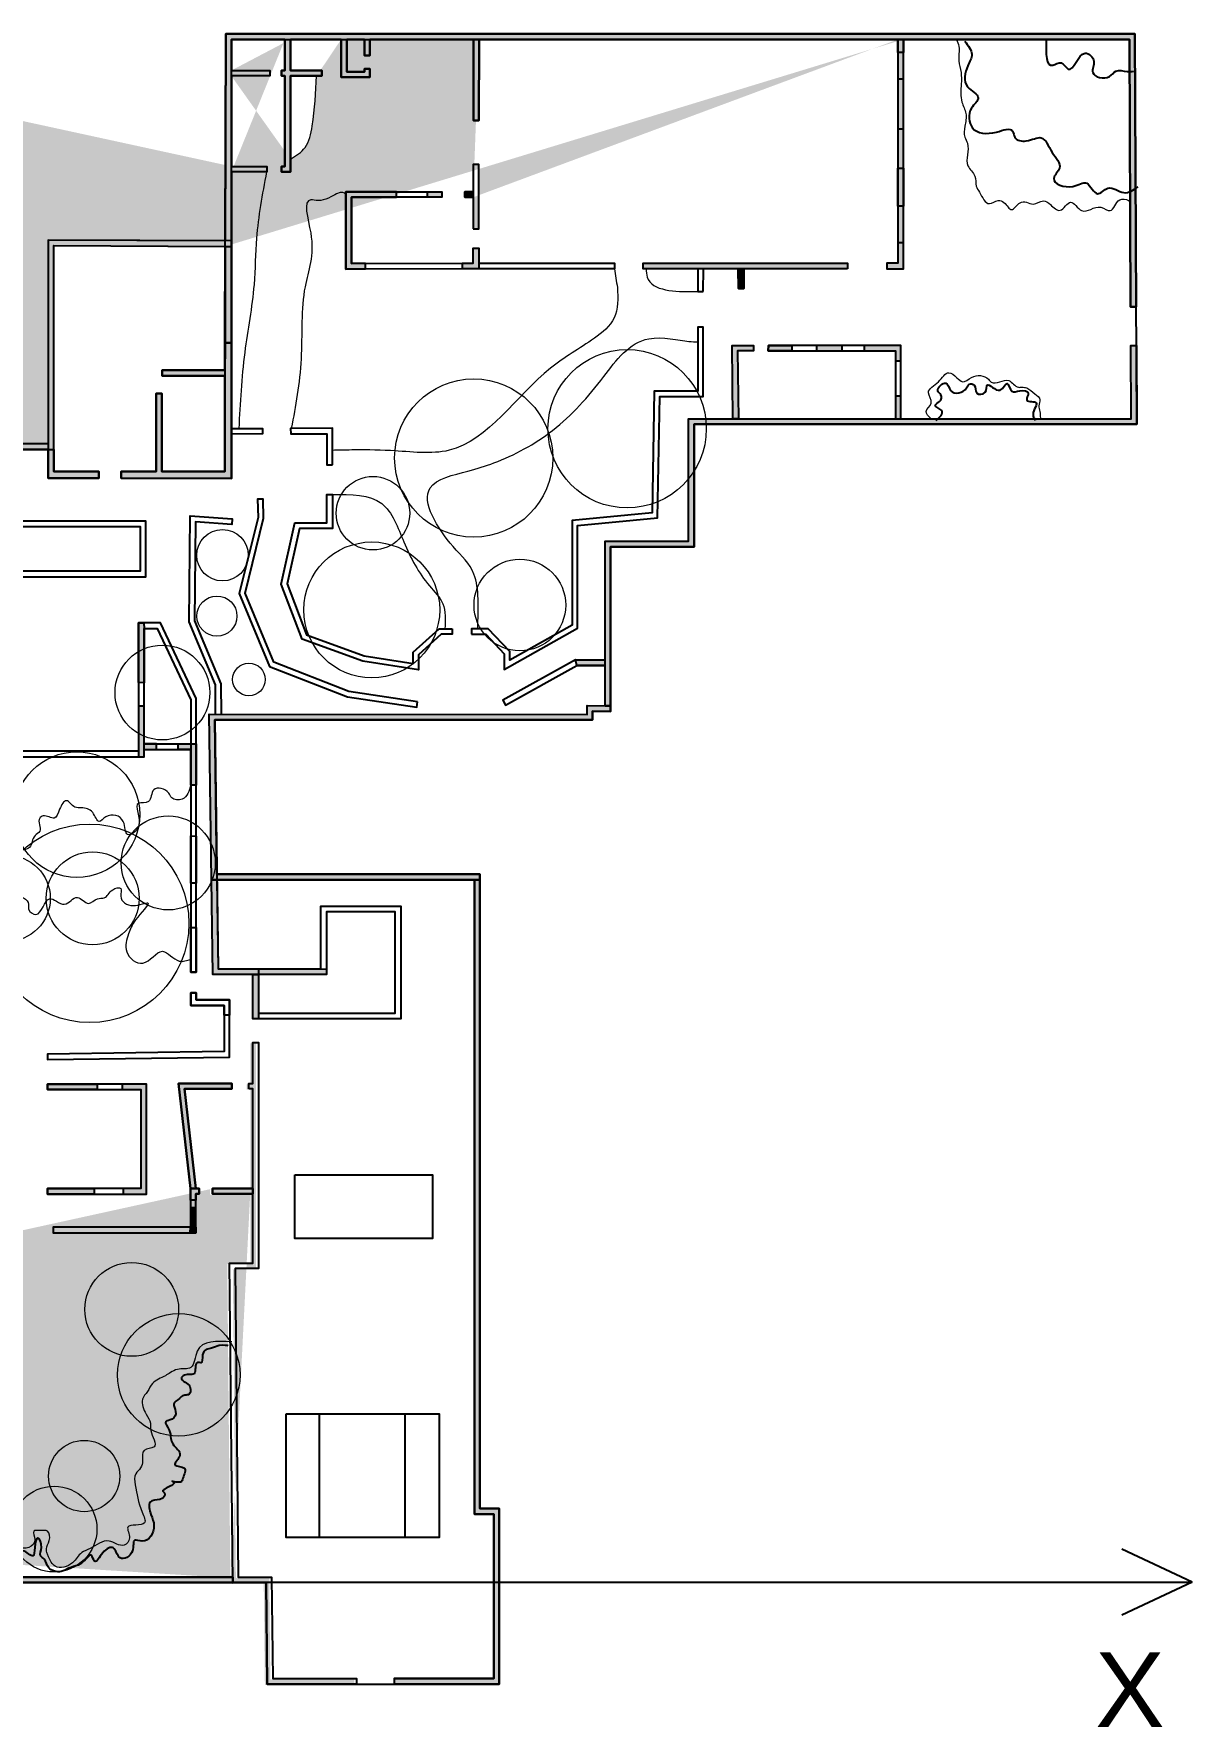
# Model space of a CAD drawing. Header units: millimetres. Extents: x -259993 to -113207, y -2182 to 82051.
# Drawn here: x -163411 to -113207, y -1207 to 72185 of the extents above; entities that cross this region are included whole.
import ezdxf

# ---------------------------------------------------------------- set-up
doc = ezdxf.new("R2010")
doc.units = ezdxf.units.MM
for name, color, linetype in [('archi 1', 7, 'Continuous'), ('archi w', 7, 'Continuous'), ('rock', 7, 'Continuous'), ('坐标系', 7, 'Continuous')]:
    doc.layers.add(name, color=color, linetype=linetype)
doc.layers.add('plant', color=90, linetype='Continuous', lineweight=0)
doc.layers.add('road', color=50, linetype='Continuous', lineweight=0)
doc.styles.get("Standard").update_dxf_attribs({"font": 'arial.ttf'})

msp = doc.modelspace()

# ---------------------------------------------------------------- hatches: boundary and pattern name
at = {"layer": 'archi w'}
h = msp.add_hatch(color=256, dxfattribs=at)
h.dxf.hatch_style = 1
h.paths.add_polyline_path([(-158104, 56593), (-157864, 56593), (-157864, 53217), (-155131, 53217), (-155131, 57367), (-157856, 57367), (-157856, 57607), (-155131, 57607), (-155131, 58793), (-154849, 58793), (-154849, 52918), (-159628, 52925), (-159628, 53217), (-158104, 53217)], flags=17)
h.paths.add_polyline_path([(-177275, 62521), (-177273, 62281), (-177033, 62284), (-170025, 62368), (-170025, 54169), (-162786, 54169), (-162546, 54169), (-162546, 63008), (-155131, 62974), (-154849, 62973), (-154849, 63213), (-162786, 63249), (-162786, 54409), (-169785, 54409), (-169785, 62611)], flags=16)
h.paths.add_polyline_path([(-144368, 63733), (-144128, 63733), (-144123, 66527), (-144363, 66527)], flags=17)
h.paths.add_polyline_path([(-128141, 62004), (-137006, 62004), (-137006, 62244), (-128141, 62244)], flags=17)
edge = h.paths.add_edge_path()
edge.add_line((-154849, 62973), (-154849, 52918))
edge.add_line((-157864, 53217), (-155131, 53217))
edge.add_line((-155131, 53217), (-155118, 62974))
edge.add_line((-154849, 62973), (-154849, 71945))
edge.add_line((-154849, 71945), (-115923, 71945))
edge.add_line((-115923, 71945), (-115873, 60357))
edge.add_line((-115873, 60357), (-115633, 60357))
edge.add_line((-115633, 60357), (-115684, 72185))
edge.add_line((-115684, 72185), (-155089, 72185))
edge.add_line((-155089, 72185), (-155117, 63214))
edge.add_line((-155117, 63214), (-162786, 63249))
edge.add_line((-162786, 63249), (-162786, 54409))
edge.add_line((-162786, 54409), (-169785, 54409))
edge.add_line((-169785, 54409), (-169785, 62611))
edge.add_line((-169785, 62611), (-179893, 62489))
edge.add_line((-179893, 62489), (-180170, 71944))
edge.add_line((-154849, 66442), (-153312, 66442))
edge.add_line((-153312, 66442), (-153312, 66202))
edge.add_line((-153312, 66202), (-154849, 66202))
edge.add_line((-152528, 71945), (-152528, 70599))
edge.add_line((-152528, 70599), (-152673, 70599))
edge.add_line((-152673, 70599), (-152673, 70359))
edge.add_line((-152673, 70359), (-152528, 70359))
edge.add_line((-152528, 70359), (-152528, 66442))
edge.add_line((-152528, 66442), (-152677, 66442))
edge.add_line((-152677, 66442), (-152677, 66202))
edge.add_line((-152677, 66202), (-152288, 66202))
edge.add_line((-152288, 66202), (-152288, 70359))
edge.add_line((-152288, 70359), (-151762, 70359))
edge.add_line((-151762, 70359), (-150930, 70359))
edge.add_line((-150930, 70359), (-150930, 70599))
edge.add_line((-150930, 70599), (-151762, 70599))
edge.add_line((-151762, 70599), (-152288, 70599))
edge.add_line((-152288, 70599), (-152288, 71945))
edge.add_line((-154849, 70599), (-153183, 70599))
edge.add_line((-153183, 70599), (-153183, 70359))
edge.add_line((-153183, 70359), (-154849, 70359))
edge.add_spline(control_points=[(-152288, 66759), (-152050, 66904), (-151519, 67227), (-151246, 68614), (-151194, 69647), (-151158, 70359)], knot_values=[0, 0, 0, 0, 805.796579, 1787.724967, 3966.637451, 3966.637451, 3966.637451, 3966.637451], degree=3, periodic=0)
edge.add_line((-150092, 71945), (-150092, 70305))
edge.add_line((-150092, 70305), (-148844, 70305))
edge.add_line((-148844, 70305), (-148844, 70675))
edge.add_line((-148844, 70675), (-149084, 70675))
edge.add_line((-149084, 70675), (-149084, 70545))
edge.add_line((-149084, 70545), (-149852, 70545))
edge.add_line((-149852, 70545), (-149852, 71945))
edge.add_line((-149084, 71945), (-149084, 71245))
edge.add_line((-149084, 71245), (-148844, 71245))
edge.add_line((-148844, 71245), (-148844, 71945))
edge.add_line((-144353, 71945), (-144359, 68430))
edge.add_line((-144359, 68430), (-144119, 68430))
edge.add_line((-144119, 68430), (-144113, 71945))
edge.add_line((-144365, 65343), (-144728, 65343))
edge.add_line((-144728, 65343), (-144728, 65103))
edge.add_line((-144728, 65103), (-144365, 65103))
edge.add_line((-125958, 71945), (-125958, 62244))
edge.add_line((-125958, 62244), (-126437, 62244))
edge.add_line((-126437, 62244), (-126437, 62004))
edge.add_line((-126437, 62004), (-125718, 62004))
edge.add_line((-125718, 62004), (-125718, 71945))
h = msp.add_hatch(color=256, dxfattribs=at)
h.dxf.hatch_style = 1
h.paths.add_polyline_path([(-154849, 58793), (-155131, 58793), (-155089, 72185), (-115684, 72185), (-115633, 60357), (-115873, 60357), (-115923, 71945), (-148844, 71945), (-148844, 71245), (-149084, 71245), (-149084, 71945), (-149852, 71945), (-149852, 70545), (-149084, 70545), (-149084, 70675), (-148844, 70675), (-148844, 70305), (-150092, 70305), (-150092, 71945), (-152288, 71945), (-152288, 70599), (-150930, 70599), (-150930, 70359), (-152288, 70359), (-152288, 66202), (-152677, 66202), (-152677, 66442), (-152528, 66442), (-152528, 70359), (-152673, 70359), (-152673, 70599), (-152528, 70599), (-152528, 71945), (-154849, 71945), (-154849, 70599), (-153183, 70599), (-153183, 70359), (-154849, 70359), (-154849, 66442), (-153312, 66442), (-153312, 66202), (-154849, 66202), (-154849, 63213)])
h = msp.add_hatch(color=256, dxfattribs=at)
h.dxf.hatch_style = 1
h.paths.add_polyline_path([(-144353, 71945), (-144113, 71945), (-144119, 68430), (-144359, 68430)])
h = msp.add_hatch(color=256, dxfattribs=at)
h.dxf.hatch_style = 1
h.paths.add_polyline_path([(-125958, 62244), (-126437, 62244), (-126437, 62004), (-125718, 62004), (-125718, 63124), (-125958, 63124)], flags=16)
edge = h.paths.add_edge_path()
edge.add_line((-125718, 70198), (-125718, 68208))
edge.add_line((-125718, 68208), (-125958, 68208))
edge.add_line((-125958, 68208), (-125958, 70194))
edge.add_line((-125958, 70194), (-125718, 70194))
edge.add_line((-125958, 71945), (-125958, 62244))
edge.add_line((-125958, 62244), (-126437, 62244))
edge.add_line((-126437, 62244), (-126437, 62004))
edge.add_line((-126437, 62004), (-125718, 62004))
edge.add_line((-125718, 62004), (-125718, 71945))
h = msp.add_hatch(color=256, dxfattribs=at)
h.dxf.hatch_style = 1
h.paths.add_polyline_path([(-125958, 71945), (-125718, 71945), (-125718, 71381), (-125958, 71381)])
edge = h.paths.add_edge_path()
edge.add_line((-125718, 70198), (-125718, 68208))
edge.add_line((-125718, 68208), (-125958, 68208))
edge.add_line((-125958, 68208), (-125958, 70194))
edge.add_line((-125958, 70194), (-125718, 70194))
h = msp.add_hatch(color=256, dxfattribs=at)
h.dxf.hatch_style = 1
h.paths.add_polyline_path([(-125718, 68069), (-125718, 70218), (-125958, 70218), (-125958, 68067)])
h = msp.add_hatch(color=256, dxfattribs=at)
h.dxf.hatch_style = 1
h.paths.add_polyline_path([(-125718, 66369), (-125718, 64718), (-125958, 64718), (-125958, 66365)])
h = msp.add_hatch(color=256, dxfattribs=at)
h.dxf.hatch_style = 1
h.paths.add_polyline_path([(-145728, 65343), (-145728, 65103), (-146347, 65103), (-146347, 65343)])
h.paths.add_polyline_path([(-144369, 62898), (-144129, 62898), (-144131, 62004), (-144835, 62003), (-144835, 62243), (-144370, 62243)])
h.paths.add_polyline_path([(-147689, 65103), (-147689, 65343), (-149889, 65343), (-149889, 61992), (-149038, 61994), (-149038, 62234), (-149649, 62234), (-149649, 65103)])
edge = h.paths.add_edge_path()
edge.add_line((-144365, 65343), (-144728, 65343))
edge.add_line((-144728, 65343), (-144728, 65103))
edge.add_line((-144728, 65103), (-144365, 65103))
edge.add_line((-144365, 65103), (-144365, 65343))
h = msp.add_hatch(color=256, dxfattribs=at)
h.dxf.hatch_style = 1
h.paths.add_polyline_path([(-144365, 65343), (-144365, 65103), (-144728, 65103), (-144728, 65343)])
h = msp.add_hatch(color=256, dxfattribs=at)
h.dxf.hatch_style = 1
h.paths.add_polyline_path([(-177275, 62521), (-177273, 62281), (-177033, 62284), (-170025, 62368), (-170025, 54169), (-162786, 54169), (-162546, 54169), (-162546, 63008), (-155131, 62974), (-154849, 62973), (-154849, 63213), (-162786, 63249), (-162786, 54409), (-169785, 54409), (-169785, 62611)])
h = msp.add_hatch(color=256, dxfattribs=at)
h.dxf.hatch_style = 1
h.paths.add_polyline_path([(-132879, 62004), (-132639, 62007), (-132631, 61147), (-132871, 61144)])
h = msp.add_hatch(color=256, dxfattribs=at)
h.dxf.hatch_style = 1
h.paths.add_polyline_path([(-158104, 56593), (-157864, 56593), (-157864, 53217), (-155131, 53217), (-155131, 57367), (-157856, 57367), (-157856, 57607), (-155131, 57607), (-155131, 58793), (-154849, 58793), (-154849, 52918), (-159628, 52925), (-159628, 53217), (-158104, 53217)])
edge = h.paths.add_edge_path()
edge.add_line((-162786, 54169), (-162546, 54169))
edge.add_line((-162546, 54169), (-162546, 53217))
edge.add_line((-162546, 53217), (-160591, 53217))
edge.add_line((-160591, 53217), (-160591, 52926))
edge.add_line((-160591, 52926), (-162786, 52926))
edge.add_line((-162786, 52926), (-162786, 54169))
edge.add_line((-162786, 54169), (-162546, 54169))
h = msp.add_hatch(color=256, dxfattribs=at)
h.dxf.hatch_style = 1
h.paths.add_polyline_path([(-115865, 58677), (-115625, 58677), (-115611, 55263), (-134796, 55263), (-134796, 49955), (-138413, 49955), (-138413, 43061), (-138653, 43065), (-138653, 44803), (-139877, 44814), (-139939, 45054), (-138653, 45043), (-138653, 50195), (-135036, 50195), (-135036, 55503), (-115852, 55503)])
h = msp.add_hatch(color=256, dxfattribs=at)
h.dxf.hatch_style = 1
h.paths.add_polyline_path([(-132871, 55503), (-133111, 55503), (-133148, 58682), (-132224, 58682), (-132224, 58442), (-132906, 58442)])
h = msp.add_hatch(color=256, dxfattribs=at)
h.dxf.hatch_style = 1
h.paths.add_polyline_path([(-131574, 58682), (-130553, 58682), (-130553, 58442), (-131577, 58442)])
h.paths.add_polyline_path([(-128701, 58682), (-129492, 58682), (-129492, 58442), (-128378, 58442), (-128378, 58682)])
h.paths.add_polyline_path([(-125829, 58682), (-127417, 58682), (-127417, 58442), (-126069, 58442), (-126069, 58019), (-125829, 58019)])
h.paths.add_polyline_path([(-125829, 55503), (-125829, 56485), (-126069, 56485), (-126069, 55503)])
h = msp.add_hatch(color=256, dxfattribs=at)
h.dxf.hatch_style = 1
h.paths.add_polyline_path([(-158874, 44067), (-158874, 46651), (-158640, 46651), (-158634, 46411), (-158634, 44057)])
h = msp.add_hatch(color=256, dxfattribs=at)
h.dxf.hatch_style = 1
h.paths.add_polyline_path([(-158634, 41406), (-158634, 43040), (-158874, 43040), (-158874, 41089), (-158874, 40849), (-158634, 40849), (-158634, 41166), (-158097, 41166), (-158097, 41406)])
h = msp.add_hatch(color=256, dxfattribs=at)
h.dxf.hatch_style = 1
h.paths.add_polyline_path([(-155474, 35522), (-155424, 31657), (-150966, 31657), (-150726, 31650), (-150726, 31417), (-153920, 31417), (-155660, 31417), (-155714, 35522), (-155474, 35522), (-155714, 35522), (-155809, 42693), (-139435, 42690), (-139435, 43079), (-138653, 43065), (-138413, 43061), (-138413, 42821), (-139195, 42834), (-139195, 42450), (-155565, 42453)])
h = msp.add_hatch(color=256, dxfattribs=at)
h.dxf.hatch_style = 1
h.paths.add_polyline_path([(-156610, 41406), (-156370, 41406), (-156370, 39627), (-156610, 39627), (-156610, 41166), (-157152, 41166), (-157152, 41406)])
h = msp.add_hatch(color=256, dxfattribs=at)
h.dxf.hatch_style = 1
h.paths.add_polyline_path([(-155474, 35522), (-155714, 35522), (-155660, 31417), (-153920, 31417), (-150726, 31417), (-150726, 31650), (-150966, 31657), (-155424, 31657)])
h = msp.add_hatch(color=256, dxfattribs=at)
h.dxf.hatch_style = 1
h.paths.add_polyline_path([(-155477, 35762), (-155474, 35522), (-144314, 35522), (-144074, 35514), (-144074, 35762)])
h = msp.add_hatch(color=256, dxfattribs=at)
h.dxf.hatch_style = 1
h.paths.add_polyline_path([(-155477, 35762), (-155474, 35522), (-144314, 35522), (-144074, 35514), (-144074, 35762)], flags=16)
edge = h.paths.add_edge_path()
edge.add_line((-147792, 899), (-143481, 899))
edge.add_line((-143481, 899), (-143481, 8027))
edge.add_line((-143481, 8027), (-144314, 8027))
edge.add_line((-144314, 8027), (-144314, 35522))
edge.add_line((-144314, 35522), (-155474, 35522))
edge.add_line((-155477, 35762), (-144074, 35762))
edge.add_line((-144074, 35762), (-144074, 8267))
edge.add_line((-144074, 8267), (-143241, 8267))
edge.add_line((-143241, 8267), (-143241, 659))
edge.add_line((-143241, 659), (-147792, 659))
edge.add_line((-147792, 899), (-147792, 659))
h = msp.add_hatch(color=256, dxfattribs=at)
h.dxf.hatch_style = 1
h.paths.add_polyline_path([(-143481, 899), (-147792, 899), (-147792, 659), (-143241, 659), (-143241, 8267), (-144074, 8267), (-144074, 35514), (-144314, 35522), (-144314, 8027), (-143481, 8027)])
h = msp.add_hatch(color=256, dxfattribs=at)
h.dxf.hatch_style = 1
h.paths.add_polyline_path([(-153680, 31417), (-153680, 29733), (-153680, 29493), (-153920, 29493), (-153920, 31417)])
h = msp.add_hatch(color=256, dxfattribs=at)
h.dxf.hatch_style = 1
h.paths.add_polyline_path([(-149527, 625), (-153398, 625), (-153447, 5021), (-154892, 5021), (-155029, 18872), (-154024, 18872), (-154024, 26418), (-154190, 26418), (-154190, 26658), (-154024, 26658), (-154024, 28426), (-153784, 28426), (-153784, 18632), (-154787, 18632), (-154654, 5261), (-153209, 5261), (-153160, 865), (-149527, 865)])
edge = h.paths.add_edge_path()
edge.add_line((-215203, 9026), (-215223, 5266))
edge.add_line((-215223, 5266), (-154892, 5261))
edge.add_line((-215443, 9027), (-215464, 5026))
edge.add_line((-215464, 5026), (-154892, 5021))
edge.add_line((-215203, 9026), (-215443, 9026))
edge.add_line((-155770, 22111), (-155770, 21871))
edge.add_line((-155770, 21871), (-154024, 21871))
edge.add_line((-155770, 22111), (-154024, 22111))
h = msp.add_hatch(color=256, dxfattribs=at)
h.dxf.hatch_style = 1
h.paths.add_polyline_path([(-158775, 22136), (-159538, 22136), (-159538, 21896), (-158535, 21896), (-158535, 26665), (-159588, 26665), (-159588, 26425), (-158775, 26425)])
h.paths.add_polyline_path([(-162814, 26545), (-162814, 26665), (-160674, 26665), (-160674, 26425), (-162814, 26425)])
h.paths.add_polyline_path([(-162814, 22136), (-160794, 22136), (-160794, 21896), (-162814, 21896)])
h = msp.add_hatch(color=256, dxfattribs=at)
h.dxf.hatch_style = 1
h.paths.add_polyline_path([(-155666, 22146), (-153920, 22146), (-153920, 21906), (-155666, 21906)])
h.paths.add_polyline_path([(-154823, 26693), (-157148, 26693), (-156628, 22146), (-156386, 22146), (-156879, 26453), (-154823, 26453)])
h = msp.add_hatch(color=256, dxfattribs=at)
h.dxf.hatch_style = 1
h.paths.add_polyline_path([(-156628, 22146), (-156240, 22146), (-156240, 21906), (-156388, 21906), (-156388, 21632), (-156628, 21632)])
edge = h.paths.add_edge_path()
edge.add_line((-156628, 21303), (-156388, 21303))
edge.add_line((-156388, 21303), (-156388, 20220))
edge.add_line((-156388, 20220), (-156629, 20220))
edge.add_line((-156629, 20220), (-156628, 20460))
edge.add_line((-156628, 20460), (-156629, 21303))
h = msp.add_hatch(color=256, dxfattribs=at)
h.dxf.hatch_style = 1
h.paths.add_polyline_path([(-156628, 21303), (-156628, 20460), (-156388, 20461), (-156388, 21300)])
h = msp.add_hatch(color=256, dxfattribs=at)
h.dxf.hatch_style = 1
h.paths.add_polyline_path([(-156628, 20460), (-156388, 20461), (-156388, 20220), (-156635, 20220)])
h = msp.add_hatch(color=256, dxfattribs=at)
h.dxf.hatch_style = 1
h.paths.add_polyline_path([(-209938, 5300), (-209938, 5060), (-154788, 5055), (-154791, 5295)])

# ---------------------------------------------------------------- linework, layer by layer
msp.add_lwpolyline([(-217811, 5078), (-153343, 5055), (-153294, 659), (-143241, 659), (-143241, 8267), (-144074, 8267), (-144074, 35762), (-155477, 35762), (-155565, 42453), (-139195, 42450), (-139195, 42834), (-138413, 42821), (-138413, 49955), (-134796, 49955), (-134796, 55263), (-115611, 55263), (-115684, 72185), (-155089, 72185), (-155117, 63214), (-162786, 63249), (-162786, 54409), (-169785, 54409)])
at = {"layer": 'archi 1'}
for points in [[(-162786, 54409), (-162786, 54169), (-162786, 52929), (-160591, 52926), (-160591, 53217), (-162546, 53217), (-162546, 54169), (-162546, 63008), (-155118, 62974), (-155131, 53217), (-157864, 53217), (-157864, 56593), (-158104, 56593), (-158104, 53217), (-159628, 53217), (-159628, 52925), (-154849, 52918), (-154849, 62973), (-154849, 71945), (-115923, 71945), (-115873, 60357), (-115633, 60357), (-115684, 72185), (-155089, 72185), (-155117, 63214), (-162786, 63249), (-162786, 54409), (-169785, 54409)], [(-152528, 71945), (-152528, 70599), (-152673, 70599), (-152673, 70359), (-152528, 70359), (-152528, 66442), (-152677, 66442), (-152677, 66202), (-152288, 66202), (-152288, 70359), (-151762, 70359), (-150930, 70359), (-150930, 70599), (-151762, 70599), (-152288, 70599), (-152288, 71945)], [(-150092, 71945), (-150092, 70305), (-148844, 70305), (-148844, 70675), (-149084, 70675), (-149084, 70545), (-149852, 70545), (-149852, 71945)], [(-149084, 71945), (-149084, 71245), (-148844, 71245), (-148844, 71945)], [(-144353, 71945), (-144359, 68430), (-144119, 68430), (-144113, 71945)], [(-125958, 71945), (-125958, 62244), (-126437, 62244), (-126437, 62004), (-125718, 62004), (-125718, 71945)], [(-154849, 70599), (-153183, 70599), (-153183, 70359), (-154849, 70359)], [(-154849, 66442), (-153312, 66442), (-153312, 66202), (-154849, 66202)], [(-144365, 65343), (-144728, 65343), (-144728, 65103), (-144365, 65103)], [(-162786, 54169), (-170025, 54169), (-170025, 62368), (-177033, 62284), (-176965, 55910), (-171102, 55910), (-171102, 55670), (-177203, 55670), (-177275, 62521)], [(-144131, 62244), (-138243, 62244), (-138243, 62004), (-144131, 62004)], [(-134625, 62004), (-134638, 61017), (-134398, 61017)], [(-134398, 61013), (-134385, 62001)], [(-132879, 62004), (-132871, 61144), (-132631, 61144)], [(-132639, 62007), (-132631, 61147)], [(-153680, 31657), (-150966, 31657), (-150966, 34370), (-147508, 34370), (-147508, 29493), (-153920, 29493), (-153920, 31417), (-155660, 31417), (-155809, 42693), (-139435, 42690), (-139435, 43079), (-138653, 43065), (-138653, 50195), (-135036, 50195), (-135036, 55503), (-115852, 55503), (-115865, 58677), (-115625, 58677), (-115611, 55263), (-134796, 55263), (-134796, 49955), (-138413, 49955), (-138413, 42821), (-139195, 42834), (-139195, 42450), (-155565, 42453), (-155424, 31657), (-153680, 31657), (-153680, 29733), (-147748, 29733), (-147748, 34130), (-150726, 34130), (-150726, 31417), (-153680, 31417), (-153680, 29733), (-153680, 29493), (-153920, 29493), (-153920, 31417), (-153680, 31417)], [(-133111, 55503), (-133148, 58682), (-132224, 58682), (-132224, 58442), (-132906, 58442), (-132871, 55503)], [(-125829, 55503), (-125829, 58682), (-131574, 58682), (-131577, 58442), (-126069, 58442), (-126069, 55503)], [(-155131, 57607), (-157856, 57607), (-157856, 57367), (-155131, 57367)], [(-154849, 55078), (-153503, 55083), (-153501, 54843), (-154849, 54838)], [(-165119, 50826), (-158799, 50826), (-158799, 48898), (-170605, 48898)], [(-170365, 48658), (-158559, 48658), (-158559, 51066), (-164879, 51066)], [(-155539, 42693), (-155540, 43969), (-156685, 46703), (-156638, 51301), (-154812, 51162), (-154830, 50923), (-156400, 51042), (-156444, 46750), (-155300, 44018), (-155299, 42694)], [(-167540, 40849), (-158634, 40849), (-158634, 41483), (-158634, 46411), (-158073, 46411), (-156610, 43322), (-156610, 31523), (-156370, 31523), (-156610, 31523), (-156610, 33458), (-156370, 33458), (-156370, 31523), (-156370, 43376), (-157922, 46651), (-158874, 46651), (-158874, 41483), (-158874, 41089), (-167540, 41089)], [(-138653, 45043), (-139939, 45054), (-143085, 43302), (-142968, 43092), (-139877, 44814), (-138653, 44803)], [(-158634, 41406), (-156610, 41406), (-156370, 41406), (-156370, 39627), (-156610, 39627), (-156610, 41166), (-157152, 41166), (-157152, 41406), (-156610, 41406)], [(-158634, 41166), (-156610, 41166)], [(-156370, 33924), (-156370, 35374), (-156610, 35374), (-156610, 37422), (-156370, 37415), (-156370, 35374)], [(-155477, 35762), (-155474, 35522), (-144314, 35522), (-144074, 35514), (-144074, 35762), (-155477, 35762)], [(-143481, 899), (-147792, 899), (-147792, 659), (-143241, 659), (-143241, 8267), (-144074, 8267), (-144074, 35514), (-144314, 35522), (-144314, 8027), (-143481, 8027), (-143481, 899)], [(-156628, 22146), (-157148, 26693), (-154823, 26693), (-154823, 26453), (-156879, 26453), (-156386, 22146)], [(-153920, 22146), (-155666, 22146), (-155666, 21906), (-153920, 21906)], [(-152102, 22729), (-146131, 22729), (-146131, 19966), (-152099, 19966), (-152102, 22729)], [(-152478, 12373), (-145839, 12373), (-145839, 7019), (-152475, 7019), (-152478, 12373)], [(-151038, 12373), (-151038, 7019)], [(-147328, 12373), (-147328, 7019)], [(-215339, 9062), (-215360, 5060), (-154788, 5055)], [(-215099, 9060), (-215119, 5300), (-154788, 5295)], [(-147792, 899), (-147792, 659)]]:
    msp.add_lwpolyline(points, dxfattribs=at)
for points in [[(-144368, 63733), (-144128, 63733), (-144123, 66527), (-144363, 66527)], [(-145728, 65103), (-149649, 65103), (-149649, 62232), (-144370, 62244), (-144369, 62898), (-144129, 62898), (-144131, 62004), (-149889, 61992), (-149889, 65343), (-145728, 65343)], [(-128141, 62004), (-137006, 62004), (-137006, 62244), (-128141, 62244)], [(-144447, 46161), (-143824, 46161), (-143019, 45321), (-143019, 44633), (-139843, 46422), (-139843, 50874), (-136374, 51202), (-136282, 56463), (-134398, 56463), (-134398, 59474), (-134638, 59474), (-134638, 56703), (-136518, 56703), (-136610, 51421), (-140083, 51092), (-140083, 46562), (-142779, 45044), (-142779, 45418), (-143722, 46401), (-144447, 46401)], [(-150468, 53506), (-150468, 55092), (-152282, 55086), (-152274, 54846), (-150708, 54851), (-150708, 53512)], [(-145274, 46401), (-145274, 46161), (-145755, 46161), (-146735, 45274), (-146735, 44621), (-149148, 44994), (-151779, 45943), (-152685, 48331), (-152094, 50992), (-150708, 50992), (-150708, 52218), (-150468, 52214), (-150468, 50752), (-151901, 50752), (-152435, 48349), (-151594, 46131), (-149088, 45228), (-146975, 44901), (-146975, 45381), (-145847, 46401)], [(-146780, 43239), (-149755, 43681), (-153015, 44947), (-154259, 47941), (-153455, 51195), (-153473, 52018), (-153713, 52012), (-153695, 51221), (-154511, 47922), (-153197, 44761), (-149817, 43448), (-146815, 43002)], [(-155474, 35522), (-155424, 31657), (-150966, 31657), (-150726, 31650), (-150726, 31417), (-153920, 31417), (-155660, 31417), (-155714, 35522), (-155474, 35522), (-155714, 35522), (-155809, 42693), (-139435, 42690), (-139435, 43079), (-138653, 43065), (-138413, 43061), (-138413, 42821), (-139195, 42834), (-139195, 42450), (-155565, 42453)], [(-156610, 30622), (-156610, 30076), (-155168, 30076), (-155168, 28074), (-162813, 27968), (-162813, 27728), (-154928, 27837), (-154928, 30316), (-156370, 30316), (-156370, 30622), (-156610, 30622), (-156370, 30622), (-156370, 30316), (-154928, 30316), (-154928, 30316), (-154928, 29657), (-155168, 29657), (-155168, 30076), (-156610, 30076)], [(-154087, 26453), (-154087, 26693), (-153920, 26693), (-153920, 28461), (-153680, 28461), (-153680, 18666), (-154683, 18666), (-154551, 5295), (-153106, 5295), (-153057, 899), (-149423, 899), (-149423, 659), (-153294, 659), (-153343, 5055), (-154788, 5055), (-154925, 18906), (-153920, 18906), (-153920, 26453)], [(-162814, 21896), (-158535, 21896), (-158535, 26665), (-162814, 26665), (-162814, 26425), (-158775, 26425), (-158775, 22136), (-162814, 22136)], [(-156240, 22146), (-156628, 22146), (-156628, 20460), (-162577, 20460), (-162577, 20220), (-156388, 20220), (-156388, 21906), (-156240, 21906)]]:
    msp.add_lwpolyline(points, close=True, dxfattribs=at)
at = {"layer": 'archi w'}
for points in [[(-154849, 58793), (-155131, 58793), (-155089, 72185), (-115684, 72185), (-115633, 60357), (-115873, 60357), (-115923, 71945), (-148844, 71945), (-148844, 71245), (-149084, 71245), (-149084, 71945), (-149852, 71945), (-149852, 70545), (-149084, 70545), (-149084, 70675), (-148844, 70675), (-148844, 70305), (-150092, 70305), (-150092, 71945), (-152288, 71945), (-152288, 70599), (-150930, 70599), (-150930, 70359), (-152288, 70359), (-152288, 66202), (-152677, 66202), (-152677, 66442), (-152528, 66442), (-152528, 70359), (-152673, 70359), (-152673, 70599), (-152528, 70599), (-152528, 71945), (-154849, 71945), (-154849, 70599), (-153183, 70599), (-153183, 70359), (-154849, 70359), (-154849, 66442), (-153312, 66442), (-153312, 66202), (-154849, 66202), (-154849, 63213), (-154849, 58793)], [(-144353, 71945), (-144113, 71945), (-144119, 68430), (-144359, 68430), (-144353, 71945)], [(-125958, 71945), (-125718, 71945), (-125718, 71381), (-125958, 71381), (-125958, 71945)], [(-125718, 68069), (-125718, 70218), (-125958, 70218), (-125958, 68067), (-125718, 68069)], [(-125718, 66369), (-125718, 64718), (-125958, 64718), (-125958, 66365), (-125718, 66369)], [(-147689, 65103), (-147689, 65343), (-149889, 65343), (-149889, 61992), (-149038, 61994), (-149038, 62234), (-149649, 62234), (-149649, 65103), (-147689, 65103)], [(-145728, 65343), (-145728, 65103), (-146347, 65103), (-146347, 65343), (-145728, 65343)], [(-144365, 65343), (-144728, 65343), (-144728, 65103), (-144365, 65103), (-144365, 65343)], [(-144365, 65343), (-144365, 65103), (-144728, 65103), (-144728, 65343), (-144365, 65343)], [(-177275, 62521), (-177273, 62281), (-177033, 62284), (-170025, 62368), (-170025, 54169), (-162786, 54169), (-162546, 54169), (-162546, 63008), (-155131, 62974), (-154849, 62973), (-154849, 63213), (-162786, 63249), (-162786, 54409), (-169785, 54409), (-169785, 62611), (-177275, 62521)], [(-125958, 62244), (-126437, 62244), (-126437, 62004), (-125718, 62004), (-125718, 63124), (-125958, 63124), (-125958, 62244)], [(-144369, 62898), (-144129, 62898), (-144131, 62004), (-144835, 62003), (-144835, 62243), (-144370, 62243), (-144369, 62898)], [(-132879, 62004), (-132639, 62007), (-132631, 61147), (-132871, 61144), (-132879, 62004)], [(-158104, 56593), (-157864, 56593), (-157864, 53217), (-155131, 53217), (-155131, 57367), (-157856, 57367), (-157856, 57607), (-155131, 57607), (-155131, 58793), (-154849, 58793), (-154849, 52918), (-159628, 52925), (-159628, 53217), (-158104, 53217), (-158104, 56593)], [(-115865, 58677), (-115625, 58677), (-115611, 55263), (-134796, 55263), (-134796, 49955), (-138413, 49955), (-138413, 43061), (-138653, 43065), (-138653, 44803), (-139877, 44814), (-139939, 45054), (-138653, 45043), (-138653, 50195), (-135036, 50195), (-135036, 55503), (-115852, 55503), (-115865, 58677)], [(-132871, 55503), (-133111, 55503), (-133148, 58682), (-132224, 58682), (-132224, 58442), (-132906, 58442), (-132871, 55503)], [(-131574, 58682), (-130553, 58682), (-130553, 58442), (-131577, 58442), (-131574, 58682)], [(-128701, 58682), (-129492, 58682), (-129492, 58442), (-128378, 58442), (-128378, 58682), (-128701, 58682)], [(-125829, 58682), (-127417, 58682), (-127417, 58442), (-126069, 58442), (-126069, 58019), (-125829, 58019), (-125829, 58682)], [(-125829, 55503), (-125829, 56485), (-126069, 56485), (-126069, 55503), (-125829, 55503)], [(-162786, 54169), (-162546, 54169), (-162546, 53217), (-160591, 53217), (-160591, 52926), (-162786, 52926), (-162786, 54169), (-162546, 54169)], [(-158874, 44067), (-158874, 46651), (-158640, 46651), (-158634, 46411), (-158634, 44057), (-158874, 44067)], [(-158634, 41406), (-158634, 43040), (-158874, 43040), (-158874, 41089), (-158874, 40849), (-158634, 40849), (-158634, 41166), (-158097, 41166), (-158097, 41406), (-158634, 41406)], [(-155477, 35762), (-144074, 35762), (-144074, 8267), (-143241, 8267), (-143241, 659), (-147792, 659)], [(-147792, 899), (-143481, 899), (-143481, 8027), (-144314, 8027), (-144314, 35522), (-155474, 35522)], [(-162814, 26545), (-162814, 26665), (-160674, 26665), (-160674, 26425), (-162814, 26425), (-162814, 26545)], [(-158775, 22136), (-159538, 22136), (-159538, 21896), (-158535, 21896), (-158535, 26665), (-159588, 26665), (-159588, 26425), (-158775, 26425), (-158775, 22136)], [(-154823, 26693), (-157148, 26693), (-156628, 22146), (-156386, 22146), (-156879, 26453), (-154823, 26453), (-154823, 26693)], [(-162814, 22136), (-160794, 22136), (-160794, 21896), (-162814, 21896), (-162814, 22136)], [(-156628, 22146), (-156240, 22146), (-156240, 21906), (-156388, 21906), (-156388, 21632), (-156628, 21632), (-156628, 22146)], [(-155666, 22146), (-153920, 22146), (-153920, 21906), (-155666, 21906), (-155666, 22146)], [(-156628, 21303), (-156628, 20460), (-156388, 20461), (-156388, 21300), (-156628, 21303)], [(-156628, 20460), (-156388, 20461), (-156388, 20220), (-156635, 20220), (-156628, 20460)], [(-215339, 9062), (-215099, 9060), (-215119, 5300), (-154791, 5295), (-154788, 5055), (-215360, 5060), (-215339, 9060)], [(-214992, 5300), (-214992, 5060), (-154788, 5055), (-154791, 5295), (-214992, 5300)], [(-209938, 5300), (-209938, 5060), (-154788, 5055), (-154791, 5295), (-209938, 5300)]]:
    msp.add_lwpolyline(points, dxfattribs=at)
at = {"layer": 'plant'}
for centre, radius in [((-137697, 55071), 3432), ((-144346, 53803), 3429), ((-148713, 51408), 1593), ((-155235, 49588), 1115), ((-148765, 47217), 2945), ((-142346, 47429), 1986), ((-155477, 46950), 869), ((-157839, 43635), 2054), ((-154090, 44202), 706), ((-161546, 38346), 2722), ((-157587, 36251), 2038), ((-160991, 33632), 4301), ((-160861, 34715), 2016), ((-164572, 34716), 1871), ((-159169, 16898), 2032), ((-157132, 14059), 2657), ((-161229, 9677), 1545), ((-162537, 7378), 1859)]:
    msp.add_circle(centre, radius, dxfattribs=at)
at = {"layer": 'road', "color": 40, "true_color": 0xf8d731}
for points, knots in [([(-123415, 71945), (-123376, 71845), (-123260, 71549), (-123375, 71049), (-123195, 70521), (-123211, 69920), (-123277, 69301), (-122948, 68732), (-123050, 68213), (-123120, 67758), (-122788, 67248), (-123161, 66533), (-122543, 66082), (-122617, 65608), (-122361, 65244), (-122097, 64641), (-121654, 65032), (-121294, 64873), (-121028, 64363), (-120746, 64915), (-120376, 64906), (-120049, 64721), (-119682, 65050), (-119309, 64768), (-118893, 64322), (-118463, 65192), (-117962, 64179), (-117306, 64905), (-116651, 64308), (-116486, 65111), (-116043, 65018), (-115914, 64933), (-115892, 64919)], [0, 0, 0, 0, 317.978276, 941.89955, 1455.765218, 1953.807665, 2742.654864, 3261.609779, 3820.17582, 4284.88633, 4581.846629, 5559.79988, 6099.716519, 6531.753168, 6830.034759, 7486.129601, 7891.881731, 8155.486738, 8606.701261, 9076.340987, 9353.726673, 9653.644731, 10121.621613, 10466.34994, 10956.814725, 11531.191806, 12133.593534, 12975.622908, 13413.050236, 14039.169214, 14429.204642, 14507.345119, 14507.345119, 14507.345119, 14507.345119]), ([(-152288, 66759), (-152050, 66904), (-151519, 67227), (-151246, 68614), (-151194, 69647), (-151158, 70359)], [0, 0, 0, 0, 805.796579, 1787.724967, 3966.637451, 3966.637451, 3966.637451, 3966.637451]), ([(-154514, 55080), (-154456, 56180), (-154346, 58273), (-153802, 60995), (-153792, 63615), (-153501, 65212), (-153312, 66202)], [0, 0, 0, 0, 3334.312388, 6331.294927, 8360.485622, 11229.526831, 11229.526831, 11229.526831, 11229.526831]), ([(-149889, 65244), (-149963, 65304), (-150093, 65412), (-150892, 64884), (-151839, 65129), (-151077, 62903), (-151887, 61137), (-151710, 57949), (-152069, 56054), (-152252, 55086)], [0, 0, 0, 0, 1108.203415, 1971.859507, 2280.641761, 3719.496526, 6084.38999, 9237.649057, 12530.44659, 12530.44659, 12530.44659, 12530.44659]), ([(-138243, 62004), (-138202, 61734), (-138160, 61464), (-138119, 61194), (-138097, 60723), (-138054, 59816), (-139418, 58724), (-142008, 57306), (-144251, 53673), (-147617, 54155), (-149623, 54155), (-150216, 54139), (-150468, 54132)], [-191.826815, -191.826815, -191.826815, -191.826815, 0, 0, 0, 1333.998018, 2572.749249, 4888.463729, 10595.112602, 13156.943701, 14839.912104, 16084.248625, 16084.248625, 16084.248625, 16084.248625]), ([(-136870, 62004), (-136864, 61877), (-136824, 61028), (-135450, 61003), (-134668, 61017), (-134558, 61017), (-134518, 61017)], [0, 0, 0, 0, 366.530611, 2442.392734, 2649.530665, 2769.541706, 2769.541706, 2769.541706, 2769.541706]), ([(-144173, 46401), (-144138, 47281), (-144076, 48857), (-145506, 50092), (-147114, 52658), (-144729, 53178), (-142953, 53725), (-140696, 54938), (-138861, 57065), (-137238, 59337), (-135183, 58842), (-134754, 58840), (-134638, 58840)], [0, 0, 0, 0, 1914.380686, 3430.256461, 6181.919878, 7986.705673, 9179.533548, 12109.907337, 15352.79048, 17929.994464, 19675.173193, 20317.9959, 20317.9959, 20317.9959, 20317.9959]), ([(-124515, 55503), (-124634, 55610), (-124882, 55831), (-124358, 56172), (-124828, 56736), (-124157, 57032), (-123831, 57653), (-123425, 57316), (-123127, 56999), (-122699, 57439), (-122141, 57391), (-121803, 56888), (-121156, 57426), (-120861, 56826), (-120561, 56882), (-120291, 56833), (-120069, 56607), (-119727, 56365), (-119903, 56066), (-119773, 55812), (-119796, 55618), (-119779, 55514), (-119778, 55503)], [0, 0, 0, 0, 389.024857, 807.98647, 1276.600444, 1920.572029, 2510.986819, 2930.132081, 3228.207613, 3663.643909, 4396.696791, 4577.811079, 5339.986491, 5851.472068, 6005.802984, 6211.028021, 6646.464551, 6983.778781, 7247.228672, 7504.207243, 7785.376341, 7818.782998, 7818.782998, 7818.782998, 7818.782998]), ([(-150468, 52214), (-149662, 52223), (-148143, 52240), (-147357, 49997), (-146604, 48556), (-145532, 47500), (-145571, 46782), (-145591, 46401)], [0, 0, 0, 0, 2169.671312, 4088.325209, 6298.538139, 7258.390871, 8347.744079, 8347.744079, 8347.744079, 8347.744079]), ([(-156610, 39627), (-156682, 39370), (-156800, 38945), (-157444, 38977), (-157580, 39430), (-158371, 39650), (-158279, 38787), (-159262, 38962), (-158502, 37911), (-159505, 37233), (-159387, 38239), (-160193, 38458), (-160637, 37870), (-160819, 38561), (-161268, 38650), (-161702, 38620), (-162010, 39142), (-162316, 38585), (-162475, 38026), (-162911, 38372), (-163314, 38126), (-162990, 37643), (-163502, 37417), (-163463, 36814), (-164128, 36797), (-164552, 37174), (-165134, 37003), (-165898, 37047), (-166152, 36397), (-166837, 36049), (-166396, 35383), (-166054, 35168), (-165554, 35022), (-166444, 34355), (-165902, 33092), (-165386, 34187), (-164707, 33253), (-164097, 34082), (-164620, 34989), (-163531, 34701), (-163718, 34196), (-163079, 33771), (-162895, 35124), (-162075, 34164), (-161558, 35024), (-161064, 34303), (-160722, 34762), (-160252, 34673), (-160127, 35107), (-159535, 35241), (-159759, 34635), (-159153, 34257), (-158099, 34750), (-159073, 33787), (-159322, 33183), (-159574, 32351), (-158593, 31557), (-157891, 32825), (-157226, 31851), (-156780, 32021), (-156610, 32078)], [0, 0, 0, 0, 708.368986, 1171.552301, 1411.330277, 2071.762284, 2639.452539, 3065.194632, 4067.612048, 4663.034673, 5262.008605, 6042.874263, 6400.002913, 6874.605528, 7410.890101, 7689.261006, 8149.080435, 8620.115836, 9074.316768, 9561.354727, 9734.876508, 10304.903456, 10578.321466, 11146.012506, 11682.324181, 12077.256069, 12794.914636, 13333.428375, 14204.848718, 14595.872324, 15337.162708, 15857.729632, 15915.898335, 16828.875941, 17655.355066, 18241.891519, 19000.308326, 19695.517057, 20358.505414, 21062.563047, 21357.345201, 21740.077649, 22639.74154, 23326.525961, 23968.207158, 24511.368167, 24947.422431, 25244.036576, 25751.400753, 26105.240404, 26436.223257, 27105.729181, 27758.952436, 28667.563731, 29350.209548, 30126.001707, 30983.396429, 31973.91334, 32822.613517, 33332.383111, 33332.383111, 33332.383111, 33332.383111]), ([(-154827, 15496), (-155475, 15532), (-156439, 15586), (-156429, 14221), (-157132, 14375), (-157472, 14176), (-157816, 13951), (-158264, 13792), (-158468, 13337), (-158819, 12949), (-158595, 12412), (-158319, 12012), (-158400, 11530), (-157911, 10849), (-158760, 10889), (-158678, 10372), (-158747, 10008), (-159092, 9767), (-158960, 9000), (-158894, 8438), (-158388, 7428), (-159594, 7672), (-159144, 7002), (-159568, 6493), (-160233, 7089), (-160811, 6565), (-161427, 6375), (-161688, 5814), (-162499, 5577), (-162731, 6076), (-162838, 6331), (-162908, 6587), (-162684, 6852), (-162734, 7355), (-163097, 7302), (-163538, 7360), (-163263, 6873), (-163778, 6342), (-164727, 6985), (-165320, 6114), (-165887, 6197), (-166260, 6606), (-167231, 5935), (-167174, 6808), (-167894, 6979), (-167424, 7316), (-167047, 7314), (-166509, 7284), (-165987, 7618), (-165943, 8084), (-166025, 8599), (-166448, 8379), (-166884, 8367), (-166645, 7820), (-167504, 8261), (-167693, 7794), (-168239, 7576), (-168168, 8071), (-168707, 7911), (-168767, 8605), (-169125, 7893), (-169702, 8081), (-169704, 8748), (-170111, 8472), (-170714, 8686), (-170472, 9353), (-170947, 9080), (-170971, 9661), (-171868, 9569), (-172403, 8375), (-173848, 9422), (-175528, 10077), (-177492, 11169), (-178308, 13656), (-181283, 13571), (-184034, 14092), (-185090, 16948), (-187448, 15815), (-188415, 13525), (-191432, 12669), (-193107, 9440), (-196443, 9239), (-198977, 7579), (-201274, 8498), (-203567, 9134), (-205703, 9922), (-207099, 8857), (-207568, 9105), (-207856, 9172), (-208293, 9201), (-208888, 9362), (-209442, 9906), (-210276, 10084), (-211118, 10065), (-212100, 10204), (-213011, 9838), (-214109, 9674), (-214741, 9233), (-215100, 8977)], [0, 0, 0, 0, 1559.467993, 2319.132842, 2903.668589, 3237.71959, 3494.605849, 4146.474072, 4554.160402, 4955.478167, 5610.295228, 6055.532275, 6362.029404, 7092.861229, 7541.155248, 7997.48065, 8319.738879, 8648.919651, 9125.805904, 10357.332321, 10830.725536, 11577.761444, 12046.498247, 12437.251057, 13111.851941, 13988.985719, 14402.741812, 14996.051267, 15763.157681, 16263.487837, 16417.84077, 16618.83731, 17003.878366, 17419.160606, 17701.71123, 18020.125623, 18375.540594, 18808.301925, 19807.300226, 20949.986795, 21116.326986, 21459.775156, 22486.310294, 22908.866688, 23466.366364, 23743.560064, 24196.127903, 24657.830221, 25343.87808, 25745.138999, 26086.099279, 26573.944413, 26847.848376, 27104.307357, 27689.904883, 28277.263657, 28607.979359, 28840.025723, 29280.731535, 29608.605001, 30116.347236, 30541.877172, 31091.056315, 31091.056377, 32015.495672, 32642.610153, 32883.848853, 33438.756151, 33661.580293, 34282.428808, 35785.234282, 37473.07505, 40365.416062, 41918.402715, 44587.523809, 48032.114466, 49839.129941, 51965.789989, 53720.580934, 57303.213075, 60300.526585, 63674.703282, 66548.705145, 68753.019347, 70558.390957, 73958.580655, 74756.955756, 75104.566897, 75453.944561, 75645.006933, 76419.352502, 77239.94251, 77895.382985, 78901.58824, 79787.589189, 80805.674277, 81781.485906, 83079.829235, 83079.829235, 83079.829235, 83079.829235])]:
    msp.add_open_spline(points, degree=3, knots=knots, dxfattribs=at)
at = {"layer": 'rock', "color": 34}
for points, knots in [([(-119533, 71931), (-119546, 71333), (-119564, 70544), (-118846, 71068), (-118434, 70231), (-118049, 71712), (-117321, 71007), (-117730, 70375), (-116814, 70147), (-116521, 70680), (-116082, 70532), (-115828, 70558), (-115732, 70567)], [0, 0, 0, 0, 1142.90002, 1506.895744, 1922.682657, 2927.68805, 3438.158327, 3924.946921, 4668.839377, 5036.95358, 5521.977123, 5815.384183, 5815.384183, 5815.384183, 5815.384183]), ([(-123062, 71863), (-122912, 71677), (-122638, 71340), (-123014, 70697), (-123206, 69889), (-122235, 69457), (-122964, 68913), (-122848, 67882), (-121861, 67794), (-120967, 68195), (-120917, 67577), (-120325, 67470), (-119638, 67895), (-119344, 67014), (-118733, 66445), (-119511, 65783), (-118406, 65379), (-117732, 65964), (-117377, 64994), (-116798, 65727), (-116173, 65123), (-115752, 65412), (-115552, 65550)], [0, 0, 0, 0, 640.579748, 1164.596673, 2077.696338, 2747.535679, 3275.943631, 4122.018244, 5188.10184, 5888.69995, 6177.63721, 6687.562727, 7355.443049, 8144.596416, 8901.216793, 9405.99422, 10300.277318, 10924.053559, 11569.846368, 12079.248459, 12804.179066, 13461.671408, 13461.671408, 13461.671408, 13461.671408]), ([(-124306, 55425), (-124135, 55578), (-123838, 55844), (-124501, 56073), (-124088, 56229), (-124031, 56539), (-124395, 56746), (-123800, 57270), (-123733, 56477), (-123014, 56647), (-122896, 57048), (-122532, 56979), (-122668, 56522), (-122078, 56553), (-122178, 57239), (-121531, 56426), (-121202, 57275), (-121074, 56558), (-120690, 56767), (-120165, 56697), (-120560, 56180), (-119822, 56312), (-120073, 55904), (-120129, 55654), (-120043, 55494), (-120010, 55434)], [0, 0, 0, 0, 494.149272, 859.040874, 1107.596243, 1396.131717, 1620.407249, 2112.521308, 2498.654973, 3204.088456, 3400.887707, 3621.731209, 3979.126371, 4344.346783, 4665.754922, 5269.149268, 5689.519087, 6071.043879, 6426.11798, 6806.119297, 7107.048794, 7541.818708, 7805.393793, 8133.207296, 8331.632306, 8331.632306, 8331.632306, 8331.632306]), ([(-154994, 15320), (-155000, 15327), (-155315, 15392), (-155669, 15218), (-155967, 15174), (-156157, 14947), (-156068, 14510), (-156261, 14614), (-156477, 14555), (-156309, 14058), (-156713, 14081), (-156911, 14071), (-157121, 13814), (-156566, 13724), (-156608, 13149), (-156941, 13207), (-157110, 13004), (-157453, 12828), (-157195, 12467), (-157343, 12093), (-157841, 12085), (-157482, 11661), (-157490, 11349), (-157392, 10950), (-156838, 10658), (-157537, 10064), (-156695, 10118), (-156949, 9666), (-157007, 9315), (-157534, 9490), (-157223, 9374), (-157641, 9166), (-157913, 9003), (-157705, 9062), (-157732, 8618), (-158503, 8660), (-158348, 7976), (-158091, 7469), (-158478, 6681), (-159179, 7025), (-158988, 6305), (-159764, 5902), (-159895, 6743), (-160455, 6421), (-160772, 5751), (-160903, 6398), (-161219, 5987), (-161487, 5791), (-161892, 5711), (-162263, 5456), (-162826, 5605), (-162873, 6044), (-163219, 6239), (-162991, 6580), (-163265, 7224), (-163380, 6601), (-163394, 6014), (-163913, 6639), (-164296, 6150), (-164786, 6559), (-164982, 5835), (-165474, 6229), (-165949, 5636), (-166170, 6345), (-166667, 6025), (-167147, 5837), (-167343, 6320), (-167770, 6403), (-168126, 6815), (-168003, 7383), (-167444, 7587), (-166258, 7700), (-167592, 8126), (-168088, 7027), (-168542, 8087), (-169181, 7802), (-170181, 7342), (-169663, 8171), (-170342, 8182), (-170900, 8030), (-170896, 8744), (-171592, 9465), (-171770, 8570), (-172237, 8577), (-172743, 8746), (-173351, 7699), (-173526, 8824), (-173857, 8287), (-174262, 8287), (-174198, 7810), (-174627, 7607), (-175019, 7823), (-175592, 7351), (-174918, 6920), (-175974, 6502), (-175008, 6319), (-175390, 5881), (-175553, 5554), (-175435, 5379), (-175372, 5297)], [0, 0, 0, 0, 566.706005, 928.698613, 1158.511384, 1437.361418, 1789.810587, 1909.256971, 1939.509999, 2445.350785, 2675.754245, 2932.040468, 3052.355369, 3503.934527, 3915.720965, 4115.997162, 4342.006799, 4689.604104, 5029.387932, 5393.643826, 5683.905088, 6078.908365, 6449.361623, 6700.623979, 7286.816258, 7753.086419, 8174.407847, 8615.418698, 8815.522349, 9165.785719, 9216.42042, 9598.879211, 9869.302023, 10867.358367, 11753.145463, 12271.331485, 12801.027659, 13310.965966, 14149.681054, 14482.008447, 14961.116695, 15576.210304, 16100.591899, 16590.940417, 17105.548, 17390.030107, 17722.587112, 18102.60251, 18526.520059, 18887.613352, 19447.106528, 19867.569774, 20085.797522, 20447.355094, 20894.704521, 21333.141904, 21711.779311, 22197.952261, 22694.790799, 23028.046479, 23591.701492, 23870.118605, 24506.831553, 24832.908113, 25418.504294, 25821.468673, 26145.854452, 26708.331815, 27032.716782, 27703.346, 27981.637483, 28913.073869, 29578.084128, 30485.288528, 31098.404941, 31819.586208, 32524.644931, 32979.253262, 33475.415693, 33931.566961, 34478.090584, 35224.756074, 35825.441297, 36280.2612, 36416.682041, 37415.302081, 37845.338808, 38314.418194, 38540.992703, 38912.311479, 39375.025009, 39609.765202, 40231.377595, 40585.973719, 41224.399122, 41683.252838, 42130.265665, 42452.623927, 42737.016973, 42737.016973, 42737.016973, 42737.016973])]:
    msp.add_open_spline(points, degree=3, knots=knots, dxfattribs=at)
at = {"layer": '坐标系'}
for points in [[(-113207, 5078), (-116248, 6509)], [(-217811, 5078), (-113207, 5078)], [(-113207, 5078), (-116248, 3647)]]:
    msp.add_lwpolyline(points, dxfattribs=at)

# ---------------------------------------------------------------- texts
at = {"layer": '坐标系', "lineweight": 53}
msp.add_text('X', height=3240, dxfattribs=at).set_placement((-117413, -1207))

doc.saveas('drawing.dxf')
